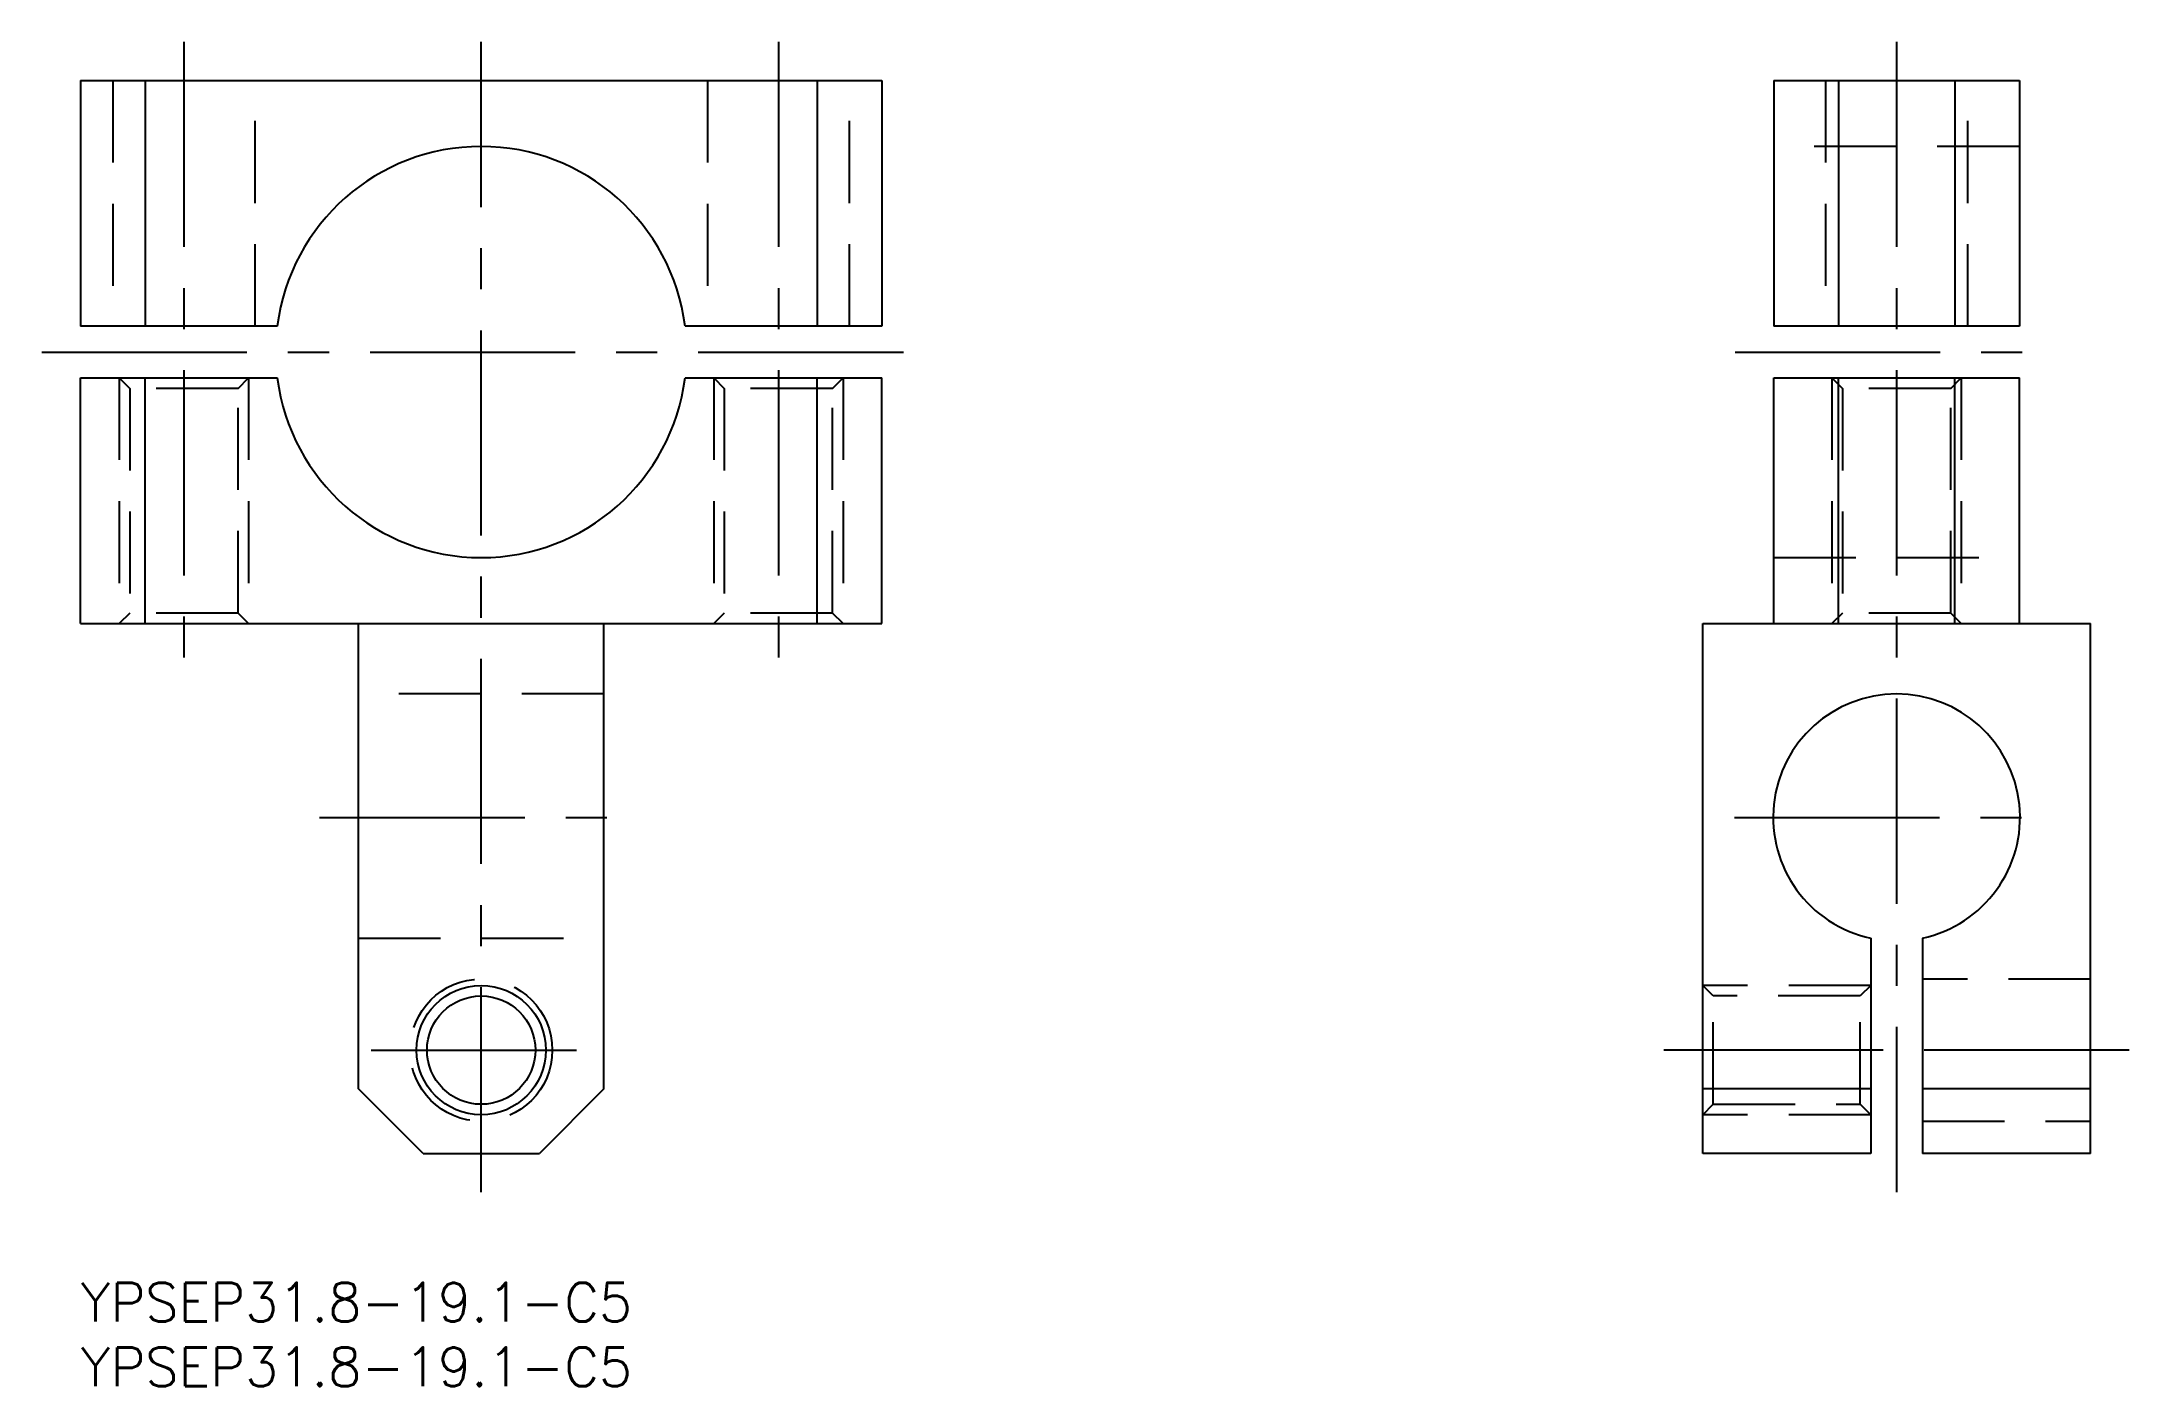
# Model space of a CAD drawing. Extents: x -3 to 159, y -8 to 96.
import ezdxf

# ---------------------------------------------------------------- set-up
doc = ezdxf.new("R2010")
doc.units = 0
doc.header["$LTSCALE"] = 0.5
doc.linetypes.add('CENTER', pattern=[50.8, 31.75, -6.35, 6.35, -6.35])
doc.linetypes.add('DASHED', pattern=[19.05, 12.7, -6.35])
for name, color, linetype in [('MSM_CENTER', 1, 'CENTER'), ('MSM_CONTINUOUS', 7, 'CONTINUOUS'), ('MSM_DASHED', 4, 'DASHED'), ('MSM_NARROW', 5, 'CONTINUOUS'), ('MSM_PART_NUMBER', 7, 'CONTINUOUS')]:
    doc.layers.add(name, color=color, linetype=linetype)
doc.styles.get("Standard").update_dxf_attribs({"font": 'txt.shx', "height": 3, "bigfont": 'bigfont.shx'})

# ---------------------------------------------------------------- blocks, each defined once
blk = doc.blocks.new('*U40')
at = {"layer": 'MSM_PART_NUMBER'}
blk.add_text('YPSEP31.8-19.1-C5', height=3, dxfattribs=at).set_placement((0, -3))
blk = doc.blocks.new('*U41')
at = {"layer": 'MSM_PART_NUMBER'}
blk.add_text('YPSEP31.8-19.1-C5', height=3, dxfattribs=at).set_placement((0, -8))

msp = doc.modelspace()

# ---------------------------------------------------------------- linework, layer by layer
at = {"layer": 'MSM_CENTER'}
for p, q in [((8, 96), (8, 48)), ((31, 7), (31, 96)), ((54, 96), (54, 48)), ((140.51, 96), (140.51, 7)), ((-3, 72), (65, 72)), ((128.01, 72), (153.01, 72)), ((18.5, 36), (43.5, 36)), ((127.96, 36), (153.06, 36)), ((22.5, 18), (39.5, 18)), ((158.51, 18), (122.51, 18)), ((139.16, 18), (124.86, 18))]:
    msp.add_line(p, q, dxfattribs=at)
at = {"layer": 'MSM_CONTINUOUS'}
for p, q in [((0, 93), (62, 93)), ((0, 93), (0, 74)), ((5, 93), (5, 74)), ((57, 93), (57, 74)), ((62, 93), (62, 74)), ((131.01, 93), (131.01, 74)), ((131.01, 93), (150.01, 93)), ((136.01, 93), (136.01, 74)), ((145.01, 93), (145.01, 74)), ((150.01, 93), (150.01, 74)), ((15.23, 74), (0, 74)), ((62, 74), (46.77, 74)), ((150.01, 74), (131.01, 74)), ((0, 70), (15.23, 70)), ((0, 51), (0, 70)), ((5, 51), (5, 70)), ((46.77, 70), (62, 70)), ((57, 51), (57, 70)), ((62, 51), (62, 70)), ((131.01, 51), (131.01, 70)), ((131.01, 70), (150.01, 70)), ((136.01, 51), (136.01, 70)), ((145.01, 51), (145.01, 70)), ((150.01, 51), (150.01, 70)), ((0, 51), (62, 51)), ((21.5, 15), (21.5, 51)), ((40.5, 15), (40.5, 51)), ((125.51, 10), (125.51, 51)), ((125.51, 51), (155.51, 51)), ((155.51, 10), (155.51, 51)), ((138.51, 26.66), (138.51, 10)), ((142.51, 26.66), (142.51, 10)), ((26.5, 10), (21.5, 15)), ((40.5, 15), (35.5, 10)), ((138.51, 15), (125.51, 15)), ((155.51, 15), (142.51, 15)), ((26.5, 10), (35.5, 10)), ((138.51, 10), (125.51, 10)), ((155.51, 10), (142.51, 10))]:
    msp.add_line(p, q, dxfattribs=at)
msp.add_circle((31, 18), 4.19, dxfattribs=at)
for centre, radius, start, end in [((31, 72), 15.9, 7.2262, 172.7738), ((31, 72), 15.9, 187.2262, 352.7738), ((140.51, 36), 9.55, 282.0886, 257.9114)]:
    msp.add_arc(centre, radius, start, end, dxfattribs=at)
at = {"layer": 'MSM_DASHED'}
for p, q in [((2.5, 93), (2.5, 74)), ((13.5, 74), (13.5, 93)), ((48.5, 93), (48.5, 74)), ((59.5, 74), (59.5, 93)), ((135.01, 93), (135.01, 74)), ((146.01, 74), (146.01, 93)), ((150.01, 87.9), (131.01, 87.9)), ((3, 70), (3.81, 69.19)), ((3, 70), (3, 51)), ((12.19, 69.19), (13, 70)), ((13, 70), (13, 51)), ((49, 70), (49.81, 69.19)), ((49, 70), (49, 51)), ((58.19, 69.19), (59, 70)), ((59, 70), (59, 51)), ((135.51, 70), (136.32, 69.19)), ((135.51, 70), (135.51, 51)), ((144.7, 69.19), (145.51, 70)), ((145.51, 70), (145.51, 51)), ((3.81, 69.19), (3.81, 51.81)), ((12.19, 69.19), (3.81, 69.19)), ((12.19, 51.81), (12.19, 69.19)), ((49.81, 69.19), (49.81, 51.81)), ((58.19, 69.19), (49.81, 69.19)), ((58.19, 51.81), (58.19, 69.19)), ((136.32, 69.19), (136.32, 51.81)), ((144.7, 69.19), (136.32, 69.19)), ((144.7, 51.81), (144.7, 69.19)), ((131.01, 56.1), (150.01, 56.1)), ((3.81, 51.81), (3, 51)), ((12.19, 51.81), (3.81, 51.81)), ((13, 51), (12.19, 51.81)), ((49.81, 51.81), (49, 51)), ((58.19, 51.81), (49.81, 51.81)), ((59, 51), (58.19, 51.81)), ((136.32, 51.81), (135.51, 51)), ((144.7, 51.81), (136.32, 51.81)), ((145.51, 51), (144.7, 51.81)), ((40.5, 45.55), (21.5, 45.55)), ((21.5, 26.66), (40.5, 26.66)), ((126.32, 22.19), (125.51, 23)), ((138.51, 23), (125.51, 23)), ((138.51, 23), (137.7, 22.19)), ((155.51, 23.5), (142.51, 23.5)), ((137.7, 22.19), (126.32, 22.19)), ((126.32, 13.81), (126.32, 22.19)), ((137.7, 13.81), (137.7, 22.19)), ((125.51, 13), (126.32, 13.81)), ((138.51, 13), (125.51, 13)), ((126.32, 13.81), (137.7, 13.81)), ((137.7, 13.81), (138.51, 13)), ((142.51, 12.5), (155.51, 12.5))]:
    msp.add_line(p, q, dxfattribs=at)
msp.add_circle((31, 18), 5.5, dxfattribs=at)
at = {"layer": 'MSM_NARROW'}
msp.add_circle((31, 18), 5, dxfattribs=at)

# ---------------------------------------------------------------- block references
at = {"layer": 'MSM_CONTINUOUS'}
for name in ['*U40', '*U41']:
    msp.add_blockref(name, (0, 0), dxfattribs=at)

doc.saveas('drawing.dxf')
